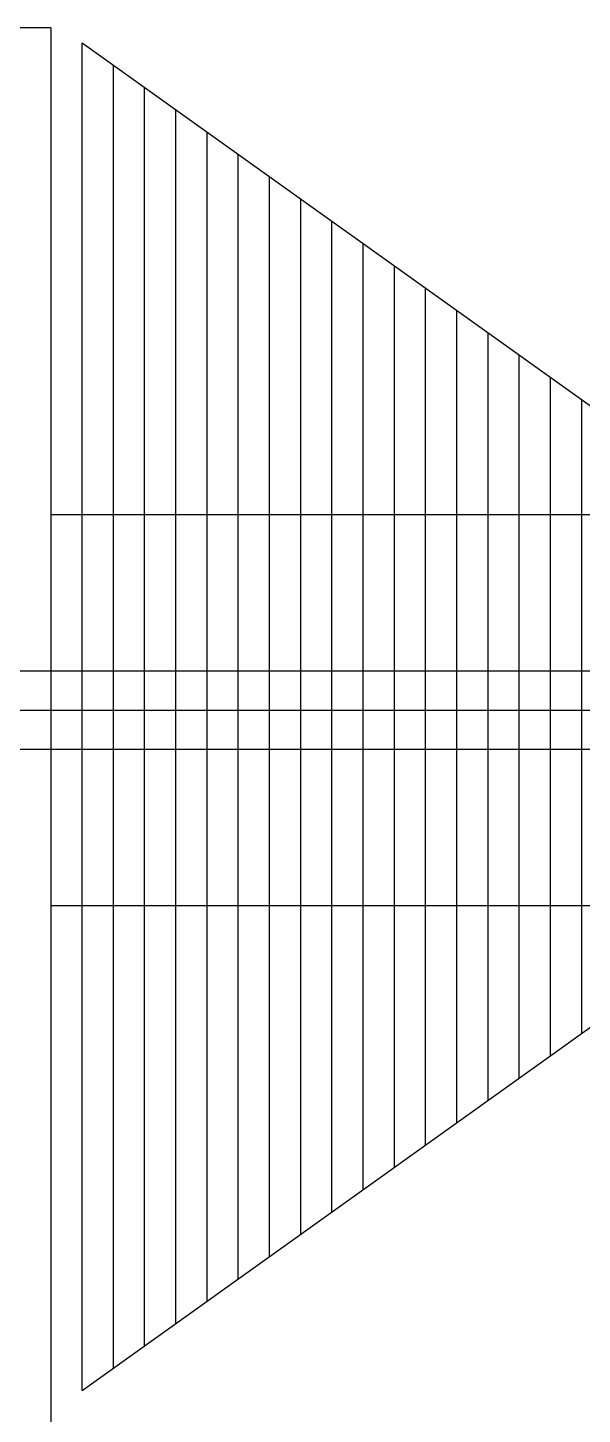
# Model space of a CAD drawing. Header units: millimetres. Extents: x 0 to 190005487, y 0 to 455456909.
# Drawn here: x 93669.7 to 93740.7, y 28219.4 to 28396.9 of the extents above; entities that cross this region are included whole.
import ezdxf

# ---------------------------------------------------------------- set-up
doc = ezdxf.new("R2010")
doc.units = ezdxf.units.MM
doc.header["$LTSCALE"] = 400
doc.header["$MEASUREMENT"] = 0
doc.linetypes.add('ACAD_ISO04W100', pattern=[30, 24, -3, 0, -3])
doc.linetypes.add('CEN', pattern=[35, 30, -2, 1, -2])
doc.layers.get('0').update_dxf_attribs({"linetype": 'CONTINUOUS'})
doc.layers.add('cen', color=1, linetype='ACAD_ISO04W100')
doc.layers.add('도면층2', color=3, linetype='CONTINUOUS')

# ---------------------------------------------------------------- blocks, each defined once
blk = doc.blocks.new('A$C643E1396')
at = {"color": 3}
for p, q in [((4313.62, 4243.59, 5.64), (4238.61, 4243.59, 5.64)), ((4313.62, 4243.59, 5.64), (4313.62, 2738.5, 5.64)), ((4313.62, 4181.27, 5.64), (5413.7, 4181.27, 173.53)), ((4238.61, 4161.26, 5.66), (5488.68, 4161.26, 27.83)), ((4238.61, 4151.26, 5.66), (5488.68, 4151.26, 27.83)), ((4313.62, 4131.26, 5.64), (5413.7, 4131.26, 173.53))]:
    blk.add_line(p, q, dxfattribs=at)
at = {"layer": 'cen', "linetype": 'CEN'}
blk.add_line((4198.61, 4156.26, 5.64), (5601.18, 4156.26, 173.53), dxfattribs=at)
at = {"layer": '도면층2'}
for p, q in [((4317.62, 4069.16, 5.64), (4317.62, 4241.67, 5.64)), ((4317.62, 4241.67, 5.64), (4405.12, 4179.17, 5.64)), ((4321.62, 4072.02, 5.64), (4321.62, 4238.81, 5.64)), ((4325.62, 4074.88, 5.64), (4325.62, 4235.96, 5.64)), ((4329.62, 4077.73, 5.64), (4329.62, 4233.1, 5.64)), ((4333.62, 4080.59, 5.64), (4333.62, 4230.24, 5.64)), ((4333.62, 4080.59, 5.64), (4333.62, 4230.24, 5.64)), ((4337.62, 4083.45, 5.64), (4337.62, 4227.38, 5.64)), ((4341.62, 4086.3, 5.64), (4341.62, 4224.53, 5.64)), ((4345.62, 4089.16, 5.64), (4345.62, 4221.67, 5.64)), ((4349.62, 4092.02, 5.64), (4349.62, 4218.81, 5.64)), ((4353.62, 4094.88, 5.64), (4353.62, 4215.95, 5.64)), ((4357.62, 4097.73, 5.64), (4357.62, 4213.1, 5.64)), ((4361.62, 4100.59, 5.64), (4361.62, 4210.24, 5.64)), ((4365.62, 4103.45, 5.64), (4365.62, 4207.38, 5.64)), ((4369.62, 4106.31, 5.64), (4369.62, 4204.53, 5.64)), ((4373.62, 4109.16, 5.64), (4373.62, 4201.67, 5.64)), ((4377.62, 4112.02, 5.64), (4377.62, 4198.81, 5.64)), ((4381.62, 4114.88, 5.64), (4381.62, 4195.95, 5.64)), ((4317.62, 4069.16, 5.64), (4405.12, 4131.66, 5.64))]:
    blk.add_line(p, q, dxfattribs=at)

msp = doc.modelspace()

# ---------------------------------------------------------------- block references
msp.add_blockref('A$C643E1396', (89359.04, 24153.29))

doc.saveas('drawing.dxf')
